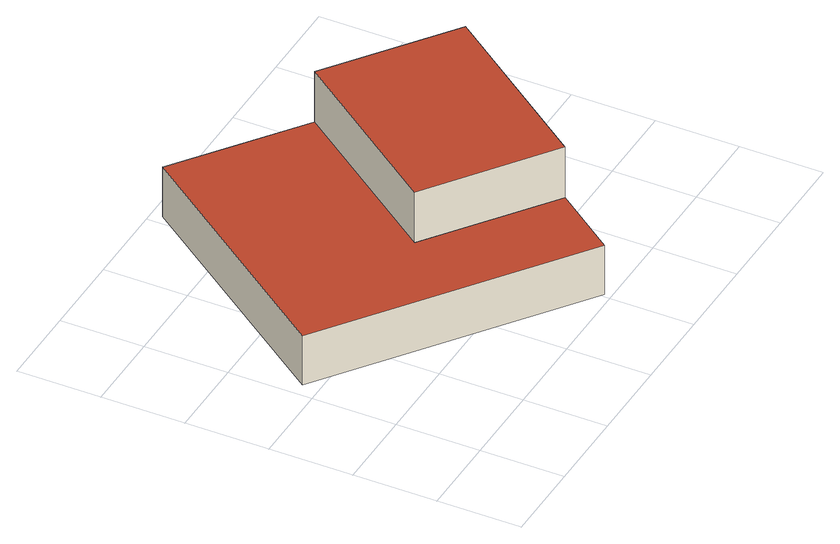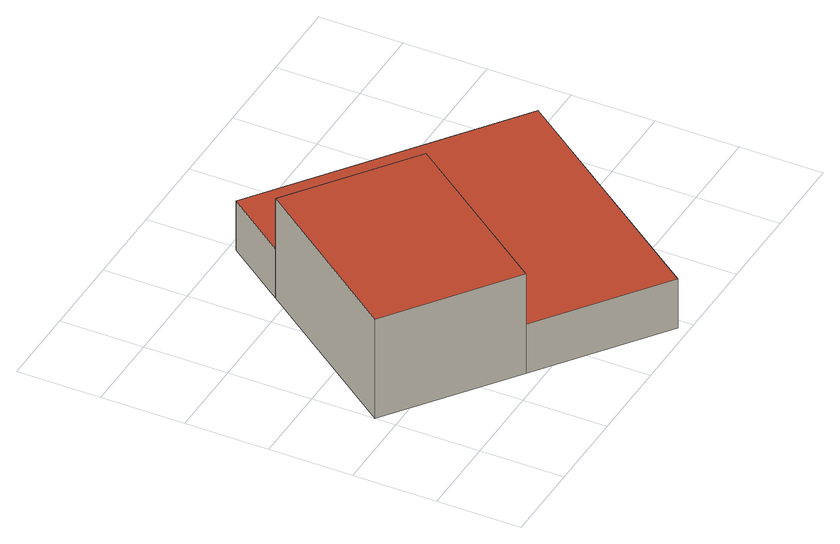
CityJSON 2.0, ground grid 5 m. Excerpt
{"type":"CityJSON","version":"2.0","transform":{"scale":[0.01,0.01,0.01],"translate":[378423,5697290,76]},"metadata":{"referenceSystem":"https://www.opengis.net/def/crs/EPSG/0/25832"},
"CityObjects":{
"building1":{"type":"Building","attributes":{"name":"Wasserwerk Kemnader See","Gemeindeschluessel":"05911000","Geometrietyp2DReferenz":"3000","function":"31001_2501"},"children":["building1-1","building1-2"]},
"building1-1":{"type":"BuildingPart","attributes":{"roofType":"1000","measuredHeight":6.59,"storeysAboveGround":1},"parents":["building1"],"geometry":[{"type":"Solid","lod":"2","boundaries":[[[[0,1,2,3,4]],[[5,6,7,1,0]],[[4,8,5,0]],[[9,2,1,7]],[[6,5,8,10]],[[9,7,6,10]],[[10,8,4,3]],[[2,9,10,3]]]],"semantics":{"surfaces":[{"type":"WallSurface"},{"type":"RoofSurface"},{"type":"GroundSurface"},{"type":"ClosureSurface"}],"values":[[0,0,1,2,0,3,0,3]]}}]},
"building1-2":{"type":"BuildingPart","attributes":{"roofType":"1000","measuredHeight":3.26,"storeysAboveGround":1},"parents":["building1"],"geometry":[{"type":"Solid","lod":"2","boundaries":[[[[11,12,13,14]],[[3,2,12,11]],[[15,16,7,6]],[[14,13,16,15]],[[6,10,3,11,14,15]],[[12,2,9,7,16,13]],[[2,3,10,9]],[[9,10,6,7]]]],"semantics":{"surfaces":[{"type":"WallSurface"},{"type":"RoofSurface"},{"type":"GroundSurface"},{"type":"ClosureSurface"}],"values":[[0,0,0,0,1,2,3,3]]}}]}
},
"vertices":[
[2503,1374,663],[2503,1374,4],[1785,1904,4],[1785,1904,330],[1785,1904,663],[1801,421,663],[1801,421,330],[1801,421,4],[1084,949,663],[1084,949,4],[1084,949,330],
[1064,2437,330],[1064,2437,4],[85,1103,4],[85,1103,330],[1522,43,330],[1522,43,4]
]}
